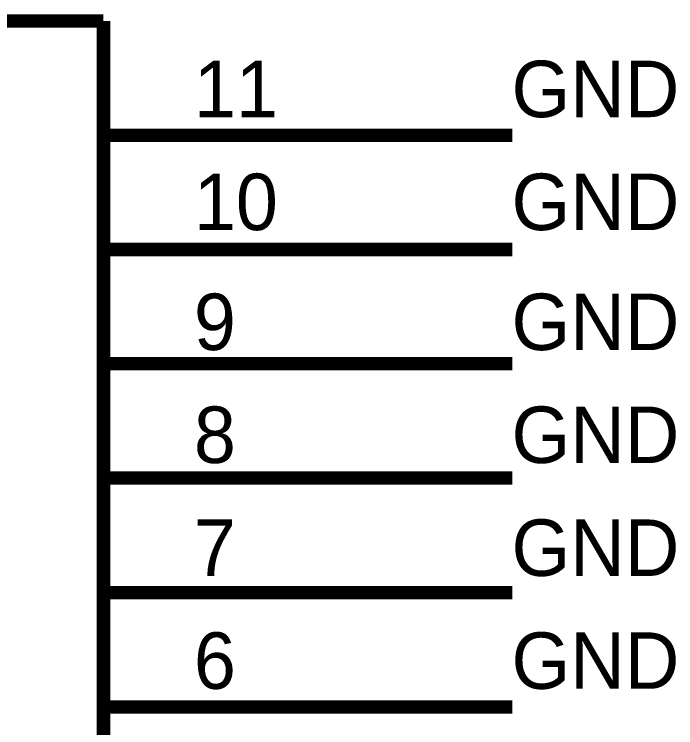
# Model space of a CAD drawing. Header units: inches. Extents: x 0 to 16.9, y 0 to 11.7.
# Drawn here: x 9.249 to 9.828, y 9.424 to 10.048 of the extents above; entities that cross this region are included whole.
import ezdxf

# ---------------------------------------------------------------- set-up
doc = ezdxf.new("R2010")
doc.units = ezdxf.units.IN
doc.header["$MEASUREMENT"] = 0
doc.layers.add('Sheet', color=255, linetype='Continuous')

msp = doc.modelspace()

# ---------------------------------------------------------------- linework, layer by layer
at = {"layer": 'Sheet'}
for points in [[(9.32741, 10.04223, 0.0118, 0.0118, 0), (8.92776, 10.04223, 0.0118, 0.0118, 0)], [(9.32741, 8.84223, 0.0118, 0.0118, 0), (9.32741, 10.04223, 0.0118, 0.0118, 0)], [(9.32741, 9.94229, 0.0118, 0.0118, 0), (9.52763, 9.94229, 0.0118, 0.0118, 0)], [(9.52763, 9.94229, 0.0118, 0.0118, 0), (9.68502, 9.94229, 0.0118, 0.0118, 0)], [(9.32741, 9.84236, 0.0118, 0.0118, 0), (9.52763, 9.84236, 0.0118, 0.0118, 0)], [(9.52763, 9.84236, 0.0118, 0.0118, 0), (9.68502, 9.84236, 0.0118, 0.0118, 0)], [(9.32741, 9.74242, 0.0118, 0.0118, 0), (9.52763, 9.74242, 0.0118, 0.0118, 0)], [(9.52763, 9.74242, 0.0118, 0.0118, 0), (9.68502, 9.74242, 0.0118, 0.0118, 0)], [(9.32741, 9.64249, 0.0118, 0.0118, 0), (9.52763, 9.64249, 0.0118, 0.0118, 0)], [(9.52763, 9.64249, 0.0118, 0.0118, 0), (9.68502, 9.64249, 0.0118, 0.0118, 0)], [(9.32741, 9.54216, 0.0118, 0.0118, 0), (9.52763, 9.54216, 0.0118, 0.0118, 0)], [(9.52763, 9.54216, 0.0118, 0.0118, 0), (9.68502, 9.54216, 0.0118, 0.0118, 0)], [(9.32741, 9.44223, 0.0118, 0.0118, 0), (9.52763, 9.44223, 0.0118, 0.0118, 0)], [(9.52763, 9.44223, 0.0118, 0.0118, 0), (9.68502, 9.44223, 0.0118, 0.0118, 0)]]:
    msp.add_lwpolyline(points, format="xyseb", dxfattribs=at)

# ---------------------------------------------------------------- texts
for s, height, p in [('11', 0.049389, (9.40649, 9.95811)), ('GND', 0.049389, (9.68425, 9.95811)), ('10', 0.049389, (9.40649, 9.85934)), ('GND', 0.049389, (9.68425, 9.85934)), ('9', 0.04939, (9.40649, 9.75438)), ('GND', 0.049389, (9.68425, 9.75438)), ('8', 0.04939, (9.40649, 9.65561)), ('GND', 0.049389, (9.68425, 9.65561)), ('7', 0.04939, (9.40649, 9.55683)), ('GND', 0.049389, (9.68425, 9.55683)), ('6', 0.04939, (9.40649, 9.45805)), ('GND', 0.049389, (9.68425, 9.45805))]:
    msp.add_text(s, height=height, dxfattribs=at).set_placement(p)

doc.saveas('drawing.dxf')
